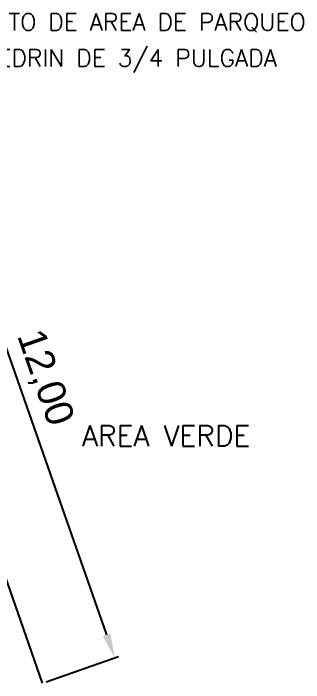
# Model space of a CAD drawing. Header units: millimetres. Extents: x 604786 to 1211550, y 1310999 to 2622648.
# Drawn here: x 605047.87 to 605062.09, y 1311160.56 to 1311193.33 of the extents above; entities that cross this region are included whole.
import ezdxf

# ---------------------------------------------------------------- set-up
doc = ezdxf.new("R2010")
doc.units = ezdxf.units.MM
doc.styles.add('PUNTOS PI', font='arial.ttf', dxfattribs={"height": 2.75})
doc.styles.add('ROMANS', font='ROMANS', dxfattribs={"height": 0.2})

msp = doc.modelspace()

# ---------------------------------------------------------------- linework, layer by layer
msp.add_line((605049.2926120836, 1311160.526973921), (605040.1747087556, 1311186.515660255))
at = {"color": 1}
for p, q in [((605044.1130872711, 1311186.625694862), (605052.4364525636, 1311162.901673914)), ((605049.4813341987, 1311160.593185425), (605053.0224437008, 1311161.835552727))]:
    msp.add_line(p, q, dxfattribs=at)
msp.add_solid([(605052.6251746784, 1311162.967885418), (605052.2477304479, 1311162.83546241), (605052.8337215856, 1311161.769341223)], dxfattribs=at)

# ---------------------------------------------------------------- texts
at = {"style": 'ROMANS'}
for s, height, p in [('REVESTIMIENTO DE AREA DE PARQUEO', 0.84375, (605040.6107369185, 1311192.490212958)), ('GRAVA O PIEDRIN DE 3/4 PULGADA', 0.84375, (605040.6107369185, 1311190.727688103)), ('AREA VERDE', 1.0125, (605051.2313664536, 1311172.143174242))]:
    msp.add_text(s, height=height, dxfattribs=at).set_placement(p)
at = {"insert": (605049.3627333711, 1311175.475342934), "char_height": 1.375, "attachment_point": 5, "rotation": 289.3329751366555, "style": 'PUNTOS PI'}
msp.add_mtext('\\A1;12,00', dxfattribs=at)

doc.saveas('drawing.dxf')
